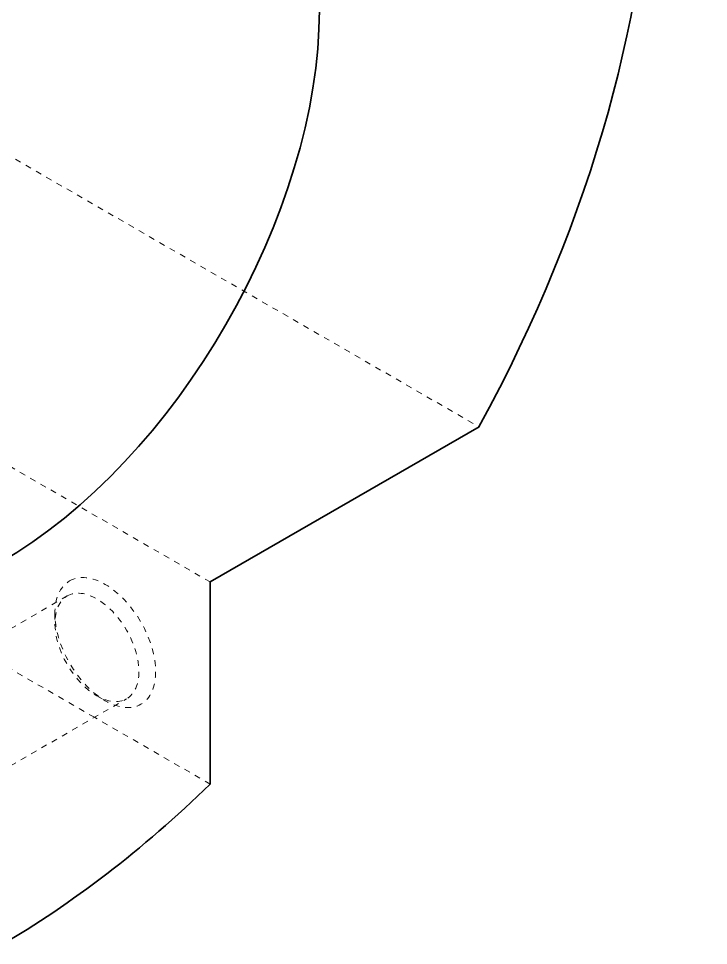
# Model space of a CAD drawing. Header units: millimetres. Extents: x -742 to 742, y -525 to 525.
# Drawn here: x 444.4 to 560.6, y -64.9 to 91.2 of the extents above; entities that cross this region are included whole.
import ezdxf

# ---------------------------------------------------------------- set-up
doc = ezdxf.new("R2010")
doc.units = ezdxf.units.MM
doc.linetypes.add('虚线', pattern=[2, 1, -1])
doc.layers.get('0').update_dxf_attribs({"lineweight": 35})
doc.layers.add('粗实线层', color=7, linetype='Continuous', lineweight=35)
doc.layers.add('虚线层', color=6, linetype='虚线', lineweight=18)

# ---------------------------------------------------------------- blocks, each defined once
blk = doc.blocks.new('*X14')
for p, q in [((-179.45, -246.49), (-224.72, -272.63)), ((-224.72, -272.63), (-224.72, -306.69))]:
    blk.add_line(p, q)
for major_axis, start_param, end_param in [((-77.5, -134.23), 1.611946, 3.100445), ((38, 65.82), 3.926998, 7.068576), ((-77.5, -134.23), 0.785402, 1.113853)]:
    blk.add_ellipse((-260.08, -207.31), major_axis=major_axis, ratio=0.57735, start_param=start_param, end_param=end_param)
at = {"layer": '虚线层', "color": 7}
for p, q in [((-271.38, -193.42), (-179.45, -246.49)), ((-224.72, -272.63), (-316.64, -219.56)), ((-248.81, -274.99), (-260.07, -281.5)), ((-250.88, -277.94), (-250.88, -279.57)), ((-244.22, -295.43), (-260.07, -286.28)), ((-243.81, -291.82), (-242.4, -292.63)), ((-260.07, -304.59), (-238.81, -292.31)), ((-224.72, -306.69), (-244.22, -295.43))]:
    blk.add_line(p, q, dxfattribs=at)
blk.add_ellipse((-352, -154.24), major_axis=(-77.5, -134.23), ratio=0.57735, start_param=1.611946, end_param=3.100445, dxfattribs=at)
for centre, major_axis in [((-242.4, -282.84), (-6, 10.39)), ((-243.81, -283.65), (-5, 8.66))]:
    blk.add_ellipse(centre, major_axis=major_axis, ratio=0.57735, dxfattribs=at)
blk = doc.blocks.new('*X13')
at = {"color": 0, "linetype": 'ByBlock'}
blk.add_blockref('*X14', (0, 0), dxfattribs=at)

msp = doc.modelspace()

# ---------------------------------------------------------------- block references
at = {"layer": '粗实线层'}
msp.add_blockref('*X13', (701.402, 268.935), dxfattribs=at)

doc.saveas('drawing.dxf')
